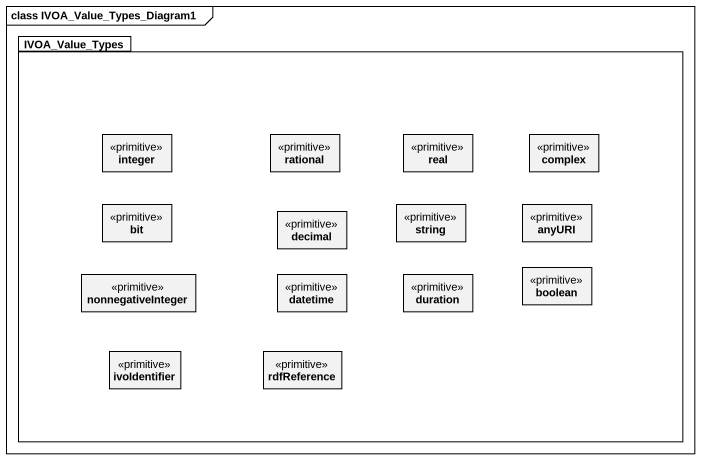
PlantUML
@startuml
mainframe class IVOA_Value_Types_Diagram1
hide circle
hide empty members
package IVOA_Value_Types {
  class integer <<primitive>>
  class rational <<primitive>>
  class real <<primitive>>
  class complex <<primitive>>
  class bit <<primitive>>
  class decimal <<primitive>>
  class string <<primitive>>
  class anyURI <<primitive>>
  class nonnegativeInteger <<primitive>>
  class datetime <<primitive>>
  class duration <<primitive>>
  class boolean <<primitive>>
  class ivoIdentifier <<primitive>>
  class rdfReference <<primitive>>
}
@enduml
